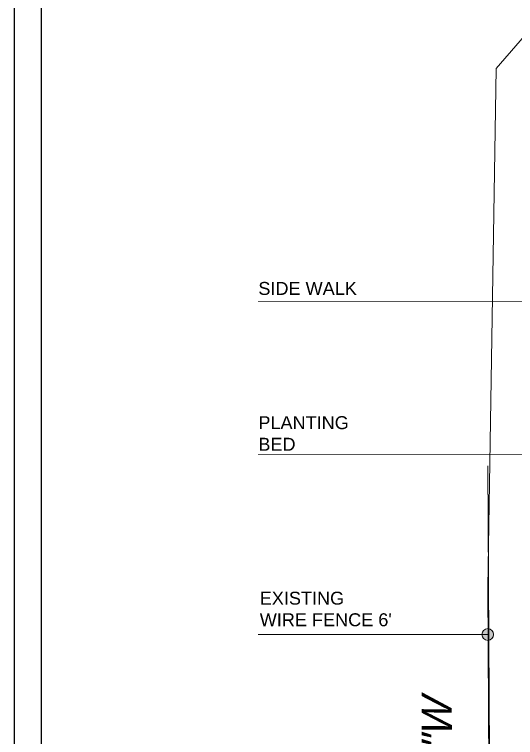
# Model space of a CAD drawing. Header units: inches. Extents: x 437 to 8681, y 26 to 3302.
# Drawn here: x 437 to 837, y 1375 to 1952 of the extents above; entities that cross this region are included whole.
import ezdxf

# ---------------------------------------------------------------- set-up
doc = ezdxf.new("R2010")
doc.units = ezdxf.units.IN
doc.header["$MEASUREMENT"] = 0
for name, color, linetype, lineweight in [('9TEXTLIGHT', 7, 'Continuous', 5), ('FENCE', 1, 'FENCE_LINE', 9), ('TEXTURE', 8, 'Continuous', 0)]:
    doc.layers.add(name, color=color, linetype=linetype, lineweight=lineweight)
doc.layers.add('TEXT', color=7, linetype='Continuous')
doc.styles.add('20- 1.20', font='stylu.ttf', dxfattribs={"oblique": 15, "height": 1.2})
doc.styles.get("Standard").update_dxf_attribs({"font": 'arial.ttf'})
doc.linetypes.add('FENCE_LINE', pattern='A,0.5,-0.1,["X",Standard,S=0.1,R=0,X=-0.1,Y=-0.05],-0.001', length=0.601)

msp = doc.modelspace()

# ---------------------------------------------------------------- hatches: boundary and pattern name
at = {"layer": 'TEXTURE', "transparency": 33554687}
h = msp.add_hatch(color=0, dxfattribs=at)
h.dxf.hatch_style = 1
edge = h.paths.add_edge_path()
edge.add_arc((814.47685, 1457.12355), 4.66656, 0, 360)

# ---------------------------------------------------------------- linework, layer by layer
for points in [[(436.7063, 3302.11012), (3992.8861, 3302.11012), (3992.8861, 26.02199), (436.7063, 26.02199)], [(3971.58533, 41.48839), (3971.58533, 3286.64372), (458.00708, 3286.64372), (458.00708, 41.48839)]]:
    msp.add_lwpolyline(points, close=True)
at = {"layer": 'FENCE', "color": 0, "ltscale": 5}
msp.add_line((814.45737, 1591.63512), (816.19821, 1302.05206), dxfattribs=at)
at = {"layer": 'FENCE', "color": 0, "ltscale": 2}
msp.add_lwpolyline([(1688.25945, 521.22573), (1472.33758, 539.0833), (810.929, 537.11234), (816.19821, 1205.05206), (814.45737, 1494.63512), (821.23244, 1908.57968), (1553.68366, 2752.81047), (971.06193, 2752.81047)], dxfattribs=at)
at = {"layer": 'TEXT'}
for points, const_width in [([(631, 1722.6146), (1010.0613, 1722.6146)], 0.5), ([(631, 1600.90041), (917.55906, 1600.90041)], 0.5), ([(631, 1457.12355), (814.47685, 1457.12355)], 1)]:
    msp.add_lwpolyline(points, dxfattribs=dict(at, const_width=const_width))
at = {"layer": 'TEXTURE', "color": 0}
msp.add_circle((814.47685, 1457.12355), 4.66656, dxfattribs=at)

# ---------------------------------------------------------------- texts
at = {"layer": '9TEXTLIGHT', "insert": (774.29951, 1239.35478), "char_height": 24.0105106, "attachment_point": 5, "rotation": 90.13527778, "style": '20- 1.20'}
msp.add_mtext('110.53\'    N02%%D03\'05"W ', dxfattribs=at)
at = {"layer": 'TEXT', "char_height": 10.3327002, "attachment_point": 3}
for s, insert in [('\\pxql;SIDE WALK', (900.48413, 1738.35526)), ('\\pxql;PLANTING\\PBED', (900.48413, 1631.28648)), ("\\pxql;EXISTING \\PWIRE FENCE 6'", (901.59521, 1491.27176))]:
    msp.add_mtext_dynamic_manual_height_columns(s, width=269.1115011, gutter_width=89.70383, heights=[0], dxfattribs=dict(at, insert=insert))

doc.saveas('drawing.dxf')
